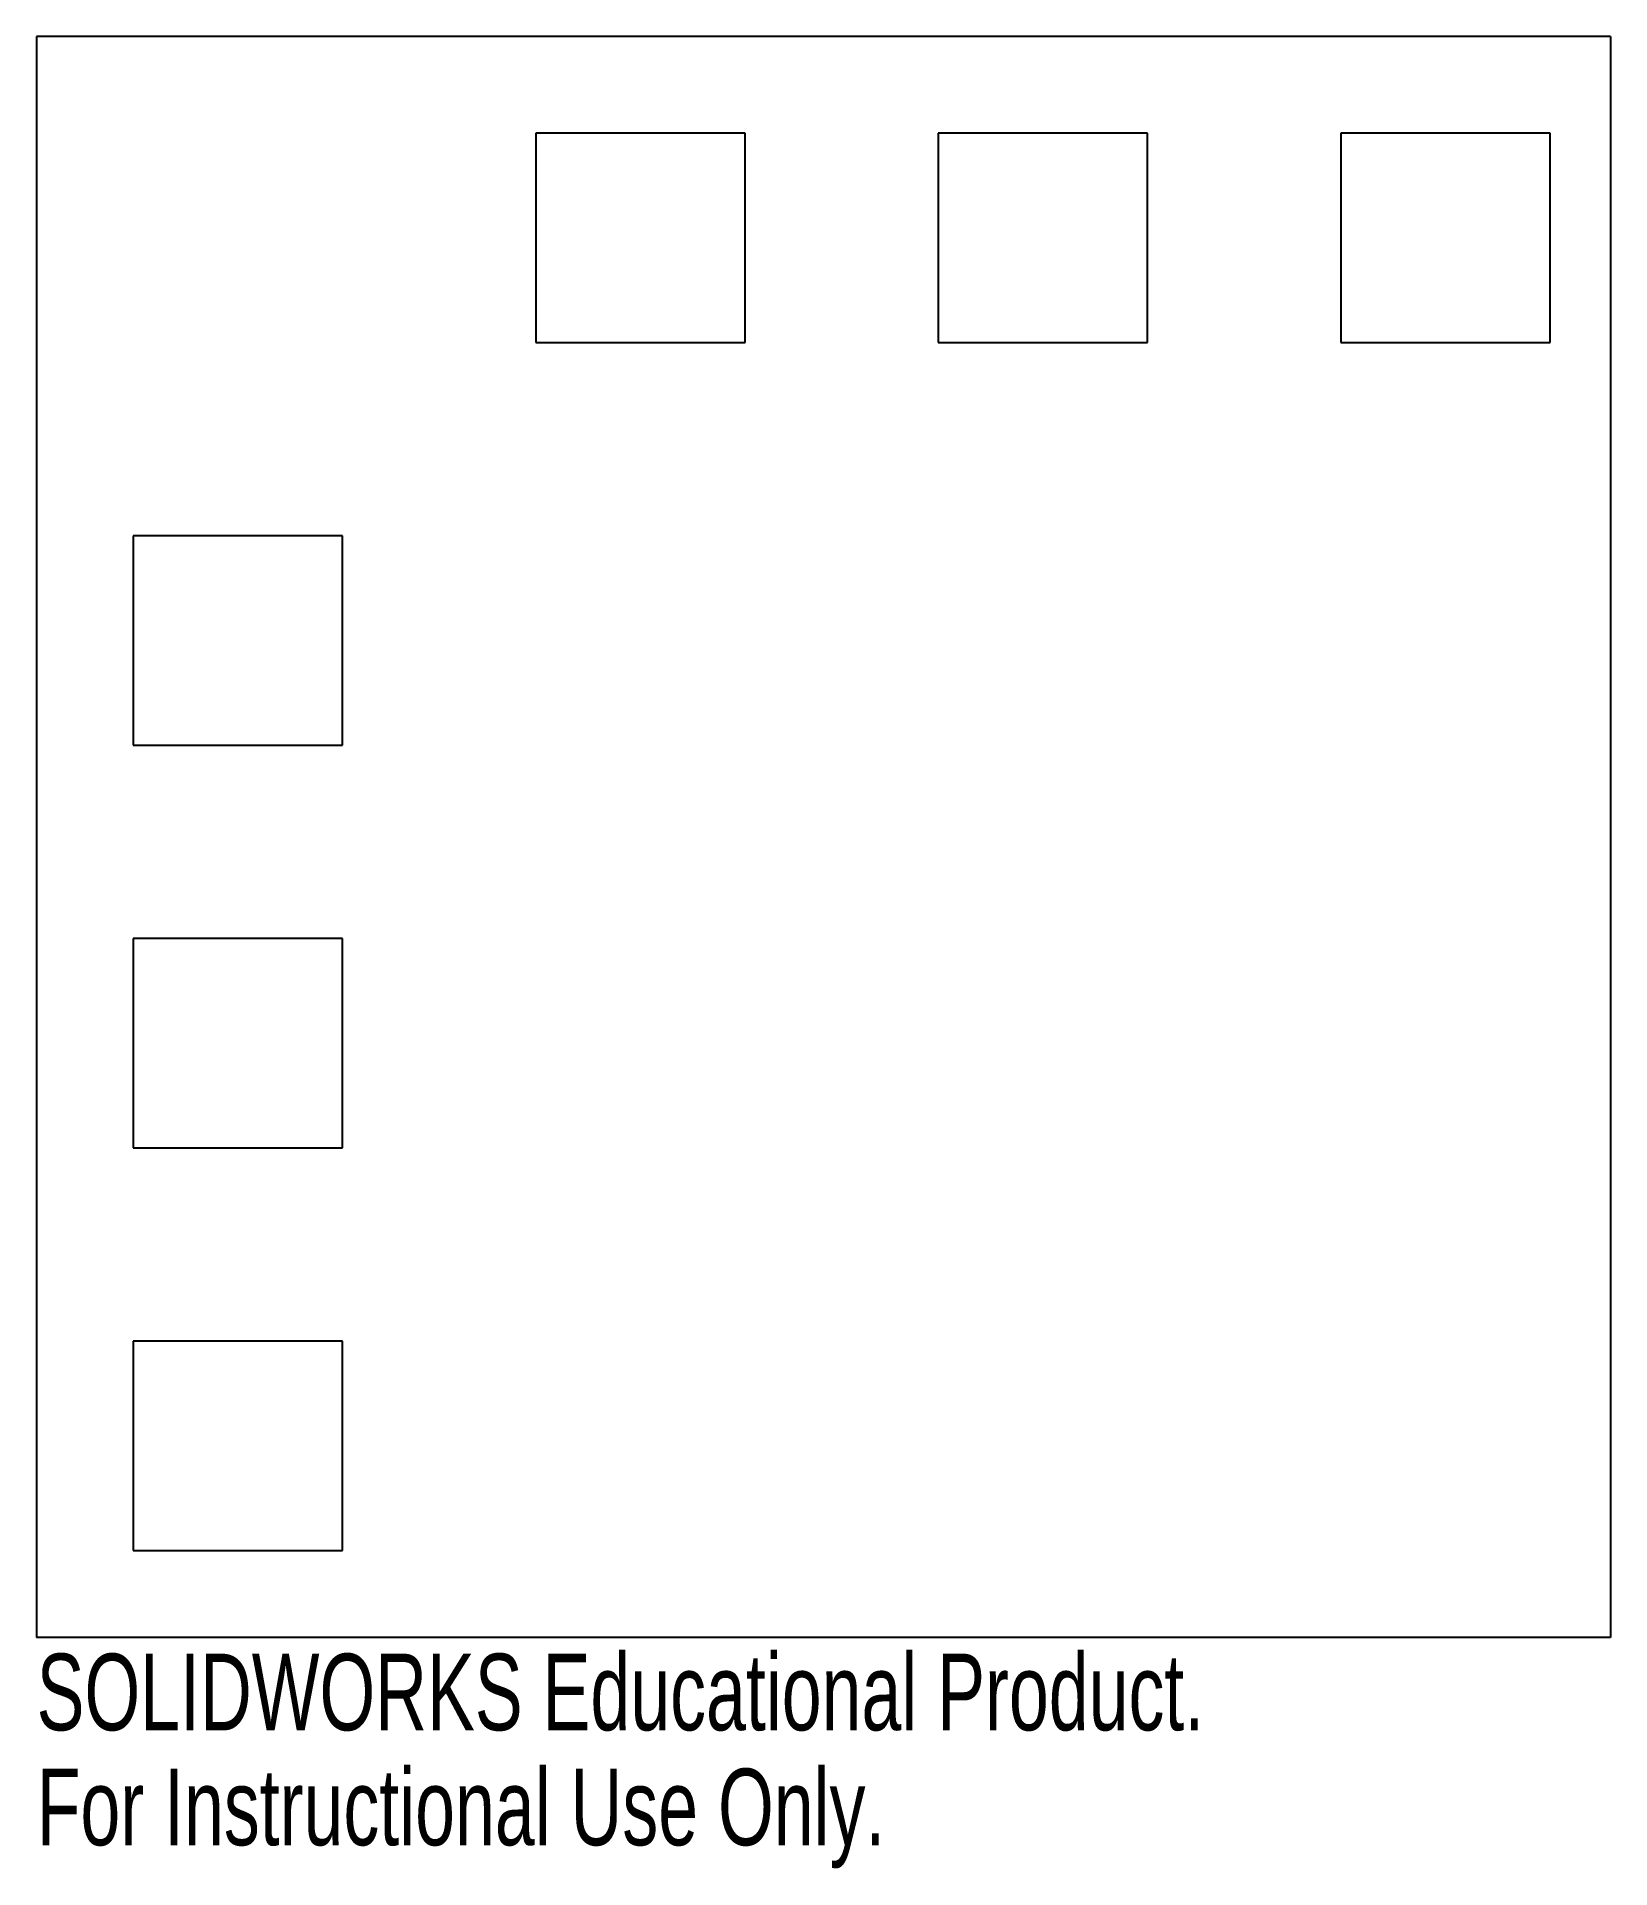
# Model space of a CAD drawing. Header units: inches. Extents: x -3 to 0.91, y -1.55 to 3.
import ezdxf

# ---------------------------------------------------------------- set-up
doc = ezdxf.new("R2010")
doc.units = ezdxf.units.IN
doc.header["$MEASUREMENT"] = 0
doc.styles.add('SLDTEXTSTYLE0', font='TXT', dxfattribs={"width": 0.7})

msp = doc.modelspace()

# ---------------------------------------------------------------- linework, layer by layer
at = {"color": 7, "linetype": 'Continuous', "lineweight": 25}
for p, q in [((-3, 3), (-3, -0.9762)), ((0.9099, 3), (-3, 3)), ((0.9099, 3), (0.9099, -0.9762)), ((-1.76, 2.76), (-1.76, 2.24)), ((-1.24, 2.76), (-1.76, 2.76)), ((-1.24, 2.24), (-1.24, 2.76)), ((-0.76, 2.76), (-0.76, 2.24)), ((-0.24, 2.76), (-0.76, 2.76)), ((-0.24, 2.24), (-0.24, 2.76)), ((0.24, 2.76), (0.24, 2.24)), ((0.76, 2.76), (0.24, 2.76)), ((0.76, 2.24), (0.76, 2.76)), ((-1.76, 2.24), (-1.24, 2.24)), ((-0.76, 2.24), (-0.24, 2.24)), ((0.24, 2.24), (0.76, 2.24)), ((-2.76, 1.76), (-2.76, 1.24)), ((-2.24, 1.76), (-2.76, 1.76)), ((-2.24, 1.24), (-2.24, 1.76)), ((-2.76, 1.24), (-2.24, 1.24)), ((-2.76, 0.76), (-2.76, 0.24)), ((-2.24, 0.76), (-2.76, 0.76)), ((-2.24, 0.24), (-2.24, 0.76)), ((-2.76, 0.24), (-2.24, 0.24)), ((-2.76, -0.24), (-2.76, -0.76)), ((-2.24, -0.24), (-2.76, -0.24)), ((-2.24, -0.76), (-2.24, -0.24)), ((-2.76, -0.76), (-2.24, -0.76)), ((0.9099, -0.9762), (-3, -0.9762))]:
    msp.add_line(p, q, dxfattribs=at)

# ---------------------------------------------------------------- texts
at = {"color": 7, "linetype": 'Continuous', "char_height": 0.1903, "attachment_point": 1, "style": 'SLDTEXTSTYLE0'}
for s, insert in [('SOLIDWORKS Educational Product.', (-3, -1.0163)), ('For Instructional Use Only.', (-3, -1.3018))]:
    msp.add_mtext(s, dxfattribs=dict(at, insert=insert))

doc.saveas('drawing.dxf')
